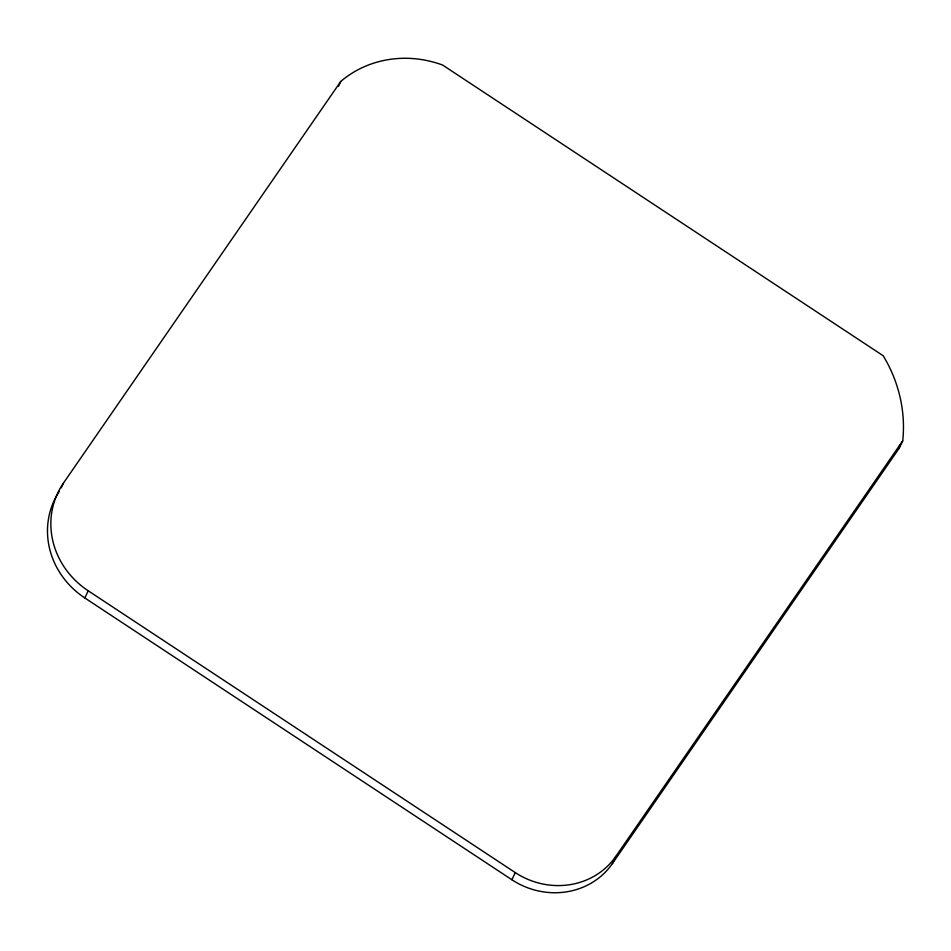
<?xml version="1.0" encoding="UTF-8"?>
<svg xmlns="http://www.w3.org/2000/svg" width="951" height="951" viewBox="0 0 951 951"><rect width="100%" height="100%" fill="white"/><g stroke="black" fill="none" stroke-linecap="round" stroke-linejoin="round"><path stroke-width="1.43" d="M61.244 487.815L63.491 483.037L340.743 81.465A102.435 95.564 25.2 0 1 442.679 65.084L883.217 355.769A145.277 135.529 25.2 0 1 902.725 440.812L899.349 447.98L612.385 863.615A73.655 68.722 25.2 0 1 511.888 879.758L84.829 597.965A81.703 76.223 25.2 0 1 59.319 491.394M84.829 597.965L88.205 590.797A81.703 76.223 25.2 0 1 63.491 483.037M338.497 86.244L340.743 81.465M511.888 879.758L515.264 872.59A73.655 68.722 25.2 0 0 615.761 856.447L902.725 440.812M612.385 863.615L615.761 856.447M88.205 590.797L515.264 872.59M899.622 445.092A145.277 135.529 25.2 0 1 899.349 447.98"/></g></svg>
